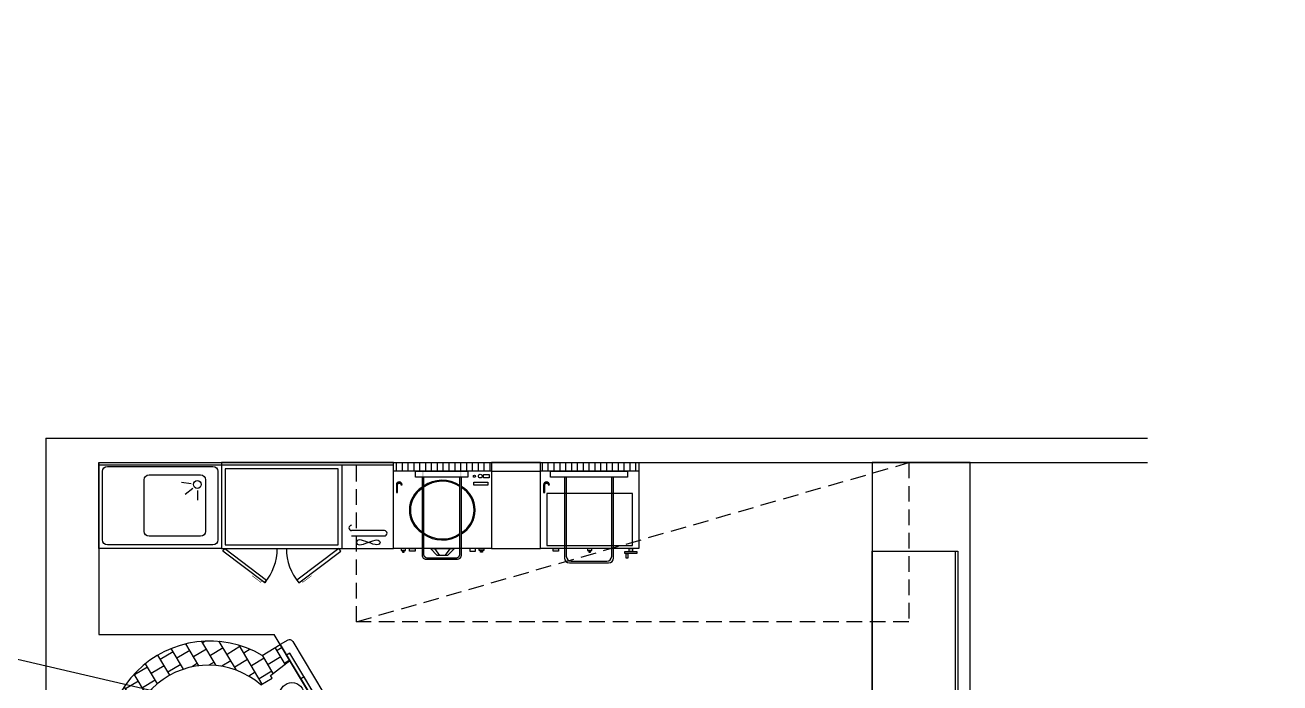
# Model space of a CAD drawing. Header units: millimetres. Extents: x 521598 to 528569, y -164711 to -162316.
# Drawn here: x 524061 to 525084, y -163768 to -163232 of the extents above; entities that cross this region are included whole.
import ezdxf

# ---------------------------------------------------------------- set-up
doc = ezdxf.new("R2010")
doc.units = ezdxf.units.MM
doc.linetypes.add('DASHED', pattern=[0.75, 0.5, -0.25])
doc.linetypes.add('HIDDENX2', pattern=[19.049999999999997, 12.7, -6.349999999999998])
doc.layers.add('002 Çizgi', color=7, linetype='Continuous')
doc.layers.add('S2000-002 Çizgi', color=7, linetype='Continuous')

# ---------------------------------------------------------------- blocks, each defined once
blk = doc.blocks.new('A$C06017225')
at = {"layer": 'S2000-002 Çizgi'}
h = blk.add_hatch(dxfattribs=at)
h.set_pattern_fill('AR-B88', color=256, scale=0.06, style=0)
h.set_pattern_definition([(0, (-8243.159079086074, 3900.02215062343), (0, 12.192), []), (90, (-8243.159079086074, 3900.02215062343), (-6.095999999999997, 12.192), [12.192, -12.192])])
h.paths.add_polyline_path([(43.988767518038, 27.13525971144691), (43.98876751803618, 10.00000096192571), (58.98876751803618, 10.00000096192616), (61.488767518038, 29.76524713212757), (63.98876751803618, 29.76524713212757), (63.98876751803618, 40.40644275845352, -6.342329219213232), (103.9887675180362, 40.40644275845352), (103.9887675180343, 29.76524713212802), (106.4887675180361, 29.76524713212757), (108.9887675180362, 10.00000096192525), (113.9887675180362, 10.00000096192525), (123.9887675180362, 10.00000096192525), (123.9887675180362, 27.13525971144782, 3.946618531262029)])
for p, q in [((63.98876751803618, 40.40644275845352), (63.98876751803618, 29.76524713212757)), ((103.9887675180362, 40.40644275845352), (103.9887675180362, 29.76524713212757)), ((43.988767518038, 27.13525971144736), (43.98876751803618, 10.00000096192571)), ((61.48876751803618, 29.76524713212757), (58.98876751803618, 10.00000096192525)), ((63.98876751803618, 29.76524713212757), (61.48876751803618, 29.76524713212757)), ((103.9887675180362, 29.76524713212757), (106.4887675180361, 29.76524713212757)), ((106.4887675180361, 29.76524713212757), (108.9887675180362, 10.00000096192525)), ((123.9887675180362, 27.13525971144782), (123.9887675180362, 10.00000096192525)), ((123.9887675180362, 10.00000096192525), (43.98876751803618, 10.00000096192525))]:
    blk.add_line(p, q, dxfattribs=at)
at = {"layer": 'S2000-002 Çizgi', "color": 4}
for p, q in [((43.98876751803618, 3.000000961925252), (43.98876751803618, 10.00000096192525)), ((120.9887675180361, 9.619247976e-07), (46.98876751803618, 9.619252523e-07)), ((123.9887675180362, 3.000000961924797), (123.9887675180362, 10.00000096192525))]:
    blk.add_line(p, q, dxfattribs=at)
for points in [[(53.98876751803618, 7.000000961925252), (113.9887675180362, 7.000000961925252), (113.9887675180362, 10.00000096192525), (53.98876751803618, 10.00000096192525)], [(76.48876751803618, 7.000000961925252), (91.4887675180362, 7.000000961925252), (91.4887675180362, 10.00000096192525), (76.48876751803618, 10.00000096192525)]]:
    blk.add_lwpolyline(points, close=True, dxfattribs=at)
at = {"layer": 'S2000-002 Çizgi'}
blk.add_circle((83.98876751803618, 23.00000096192525), 10, dxfattribs=at)
for centre, radius, start, end in [((83.98876751803618, 101.0000009619252), 84, 298.4368901488709, 241.563109851129), ((83.98876751803618, 102.2530271427185), 65, 287.9202131393425, 252.0797868606575), ((5.985026129696053, 101.0000009619252), 38.48212830448029, 302.7103555637847, 57.28964443621531)]:
    blk.add_arc(centre, radius, start, end, dxfattribs=at)
at = {"layer": 'S2000-002 Çizgi', "color": 4}
for centre, start, end in [((46.98876751803618, 3.000000961925252), 180, 270), ((120.9887675180361, 3.000000961924797), 270, 0)]:
    blk.add_arc(centre, 3, start, end, dxfattribs=at)
blk = doc.blocks.new('A$C703820CE')
at = {"layer": 'S2000-002 Çizgi'}
h = blk.add_hatch(dxfattribs=at)
h.set_pattern_fill('ANSI31', color=256, scale=1.5, angle=45, style=0)
h.set_pattern_definition([(90, (-4373.725447889785, -4973.821625107381), (-4.762499999999998, 9e-16), [])])
h.paths.add_polyline_path([(80.00001952437424, 71.70845547069939), (80.00001952437515, 78.7084554707003), (1.952437605723389e-05, 78.70845547069939), (1.95243769667286e-05, 71.70845547069939)])
for points in [[(55.41921321554901, 72.00000336484436), (54.21921321554873, 72.00000336484436), (54.21921321554873, 4.400003364843997, -0.4142135623730535), (51.01921321554846, 1.200003364844179), (27.81921321554955, 1.200003364844179, -0.4142135623730535), (24.61921321554883, 4.400003364843997), (24.61921321554928, 72.00000336484436), (23.41921321554855, 72.00000336484436), (23.41921321554901, 3.200003364844179, 0.4142135623730951), (26.61921321554883, 3.364844360476127e-06), (52.21921321554873, 3.364844360476127e-06, 0.4142135623730951), (55.41921321554901, 3.200003364844179)], [(2.442743834112207, 54.5061760807198), (3.442743834112207, 54.5061760807198), (3.442743834112207, 60.67958961733484, -1), (6.187479754986725, 60.67958961733484), (7.187479754986725, 60.67958961733575, 1), (2.442743834112207, 60.67958961733575)]]:
    blk.add_hatch(color=256, dxfattribs=at).paths.add_polyline_path(points)
for points in [[(19.41921321554901, 8.708455470699391), (1.952437605723389e-05, 8.708455470699391), (1.952437605723389e-05, 78.70845547069939), (80.00001952437424, 78.70845547069939), (80.00001952437424, 8.708455470699391), (59.41921321554901, 8.708455470699391)], [(62.30762283255035, 8.708455470699391), (17.69241621619994, 8.708455470699391)]]:
    blk.add_lwpolyline(points, dxfattribs=at)
for points in [[(80.00001952437424, 71.70845547069939), (1.952437605723389e-05, 71.70845547069939), (1.952437605723389e-05, 78.70845547069939), (80.00001952437424, 78.70845547069939)], [(18.10534797159062, 71.70845547069939), (60.7330784595074, 71.70845547069939), (60.7330784595074, 67.00000336484436), (18.10534797159062, 67.00000336484436)], [(65.71312206649463, 62.70046088904519), (77.01397641487574, 62.70046088904519), (77.01397641487574, 60.24143316256914), (65.71312206649463, 60.24143316256914)], [(73.40077131099906, 68.92487431533982), (78.09023943457805, 68.92487431533982), (78.09023943457805, 66.46584658886377), (73.40077131099906, 66.46584658886377)], [(9.9448888263546, 8.708455470699391), (6.299888826354163, 8.708455470699391), (6.299888826354163, 7.250455470698853), (9.9448888263546, 7.250455470698853)], [(8.851388826353741, 7.250455470699762), (7.393388826355022, 7.250455470699762), (7.393388826355022, 5.792455470700133), (8.851388826353741, 5.792455470700133)], [(17.69241621619994, 6.733942543998182), (13.13418908842732, 6.733942543998182), (13.13418908842732, 8.708455470699391), (17.69241621619994, 8.708455470699391)], [(30.30446957722097, 8.708455470699391), (49.69556947152932, 8.708455470699391), (44.21046330332547, 3.211079103998145), (35.80414261756277, 3.196479645721865)], [(33.77040502638783, 8.708455470699391), (46.22963402236246, 8.708455470699391), (41.9985772560035, 3.20723766857509), (38.00679376373455, 3.200305042671516)], [(62.30762283255035, 6.733942543998182), (66.86584996032298, 6.733942543998182), (66.86584996032298, 8.708455470699391), (62.30762283255035, 8.708455470699391)], [(70.0551502223957, 8.708455470699391), (73.70015022239613, 8.708455470699391), (73.70015022239613, 7.250455470698853), (70.0551502223957, 7.250455470698853)], [(71.14865022239655, 7.250455470699762), (72.60665022239527, 7.250455470699762), (72.60665022239527, 5.792455470700133), (71.14865022239655, 5.792455470700133)]]:
    blk.add_lwpolyline(points, close=True, dxfattribs=at)
for points in [[(3.442743834112207, 54.5061760807198), (3.442743834112207, 60.67958961733484, -0.9999999999999998), (6.187479754986725, 60.67958961733484), (7.187479754986725, 60.67958961733575, 1), (2.442743834112207, 60.67958961733484), (2.442743834112207, 54.5061760807198)], [(26.61921321554883, 3.364844360476127e-06), (52.21921321554873, 3.364844360476127e-06, 0.4142135623730951), (55.41921321554901, 3.200003364844179), (55.41921321554901, 67.00000336484436), (23.41921321554901, 67.00000336484436), (23.41921321554901, 3.200003364844179, 0.4142135623730951)], [(27.8192132155491, 1.200003364844179), (51.01921321554892, 1.200003364844179, 0.4142135623730951), (54.21921321554873, 4.400003364844906), (54.21921321554873, 67.00000336484436), (24.61921321554883, 67.00000336484436), (24.61921321554883, 4.400003364844906, 0.4142135623730951)]]:
    blk.add_lwpolyline(points, format="xyb", close=True, dxfattribs=at)
for centre, radius in [((66.02062247778531, 67.61851634200093), 0.8452933127409779), ((70.86382922681742, 67.77220456219902), 1.536898405283864)]:
    blk.add_circle(centre, radius, dxfattribs=at)
for centre, radius, start, end in [((39.88385826260992, 37.56676504952839), 26.80379192952236, 57.66791303578041, 124.7150689437365), ((39.88385826260992, 37.56676504952839), 26.00379192952236, 56.54517012927847, 125.9455477140805), ((35.07184219436249, 40.06676504952839), 21.99177586127488, 121.9962007411013, 238.0037992588987), ((34.93650530466903, 40.06676504952839), 21.05643897158132, 123.1595575406317, 236.8404424593684), ((44.45248822406666, 40.06676504952839), 22.23516196806542, 299.5521425265167, 60.4478574734833), ((44.56532502880236, 40.06676504952839), 21.32232516333005, 300.5998176782246, 59.40018232177542), ((39.88385826260992, 42.56676504952839), 26.00379192952236, 234.0544522859195, 303.4548298707215), ((39.88385826260992, 42.56676504952839), 26.80379192952236, 235.2849310562636, 302.3320869642196)]:
    blk.add_arc(centre, radius, start, end, dxfattribs=at)
blk = doc.blocks.new('A$C18192CE7')
at = {"layer": 'S2000-002 Çizgi'}
h = blk.add_hatch(dxfattribs=at)
h.set_pattern_fill('ANSI31', color=256, scale=1.5, angle=45, style=0)
h.set_pattern_definition([(90, (-4607.269616761787, -4982.415339934261), (-4.762499999999998, 9e-16), [])])
h.paths.add_polyline_path([(-1.387051906931447e-05, 74.70846108846628), (79.99998612947911, 74.70846108846628), (79.99998612947911, 81.70846108846628), (-1.387051906931447e-05, 81.70846108846627)])
h = blk.add_hatch(color=256, dxfattribs=at)
edge = h.paths.add_edge_path()
edge.add_line((2.44271043921708, 57.50618169848667), (3.44271043921708, 57.50618169848576))
edge.add_line((3.44271043921708, 57.50618169848576), (3.44271043921708, 63.67959523510081))
edge.add_ellipse((4.81507839965434, 63.67959523510081), major_axis=(-0.9704106911088428, 0.9704106911088424), ratio=0.9999999999989587, start_angle=-134.9999999999702, end_angle=45.0000000000299, ccw=False)
edge.add_line((6.187446360091599, 63.67959523510081), (7.187446360091599, 63.67959523510262))
edge.add_ellipse((4.81507839965434, 63.67959523510262), major_axis=(-1.677517472295607, 1.677517472295607), ratio=0.9999999999991386, start_angle=225.0000000000247, end_angle=405.0000000000247)
edge.add_line((2.44271043921708, 63.67959523510171), (2.44271043921708, 57.50618169848667))
for points in [[(19.41917982065388, 56.64771485513911), (20.91917982065388, 56.64771485513914), (20.91917982065388, 70.00000898261123), (19.41917982065388, 70.00000898261123)], [(59.41917982065389, 70.00000898261123), (57.91917982065388, 70.00000898261123), (57.91917982065388, 56.64771485513962), (59.41917982065388, 56.64771485513964)], [(19.41917982065388, 14.1729261730895), (20.91917982065388, 14.17292617308952), (20.91917982065388, 56.64771485513913), (19.41917982065388, 56.64771485513911)], [(20.91917982065388, 56.64771485513914), (19.41917982065388, 56.64771485513912), (19.41917982065388, 14.1729261730895), (20.91917982065388, 14.17292617308952)], [(59.41917982065387, 56.64771485513963), (57.91917982065388, 56.6477148551396), (57.91917982065388, 14.17292617309), (59.41917982065388, 14.17292617309002)]]:
    blk.add_hatch(color=256, dxfattribs=at).paths.add_polyline_path(points)
for points in [[(-1.387051906931447e-05, 81.70846108846627), (79.99998612947911, 81.70846108846627), (79.99998612947911, 11.70846108846627), (-1.387051906931447e-05, 11.70846108846627)], [(79.99998612947911, 74.70846108846627), (-1.387051906931447e-05, 74.70846108846627), (-1.387051906931447e-05, 81.70846108846627), (79.99998612947911, 81.70846108846627)], [(8.105314576695491, 74.70846108846627), (70.73304506461227, 74.70846108846627), (70.73304506461227, 70.00000898261123), (8.105314576695491, 70.00000898261123)], [(5.129565103422465, 14.17292617308931), (74.9230145489737, 14.17292617309022), (74.9230145489737, 56.64771485513984), (5.129565103422465, 56.64771485513893)], [(14.69238282130482, 9.733948161764147), (10.13415569353219, 9.733948161764147), (10.13415569353219, 11.70846108846627), (14.69238282130482, 11.70846108846627)], [(41.82248612948024, 11.70846108846627), (38.1774861294798, 11.70846108846627), (38.1774861294798, 10.25046108846573), (41.82248612948024, 10.25046108846573)], [(40.72898612947938, 10.25046108846664), (39.27098612948066, 10.25046108846664), (39.27098612948066, 8.792461088467007), (40.72898612947938, 8.792461088467007)], [(72.01224713610736, 11.70846108846627), (74.96423680587304, 11.70846108846627), (74.96423680587304, 9.451875036408182), (72.01224713610736, 9.451875036408182)], [(68.71295784435006, 9.451875036408182), (78.26352609763217, 9.451875036408182), (78.26352609763217, 7.716041378981117), (68.71295784435006, 7.716041378981117)], [(69.75483495140452, 7.716041378981117), (71.14401168045242, 7.716041378981117), (71.14401168045242, 3.897205801039945), (69.75483495140452, 3.897205801039945)]]:
    blk.add_lwpolyline(points, close=True, dxfattribs=at)
for points in [[(3.44271043921708, 57.50618169848576), (3.44271043921708, 63.67959523510081, -0.9999999999999998), (6.187446360091599, 63.67959523510081), (7.187446360091599, 63.67959523510262, 1), (2.44271043921708, 63.67959523510081), (2.44271043921708, 57.50618169848576)], [(23.41917982065388, 8.98261123438715e-06), (55.41917982065388, 8.98261123438715e-06, 0.4142135623730951), (59.41917982065388, 4.000008982611234), (59.41917982065388, 70.00000898261123), (19.41917982065388, 70.00000898261123), (19.41917982065388, 4.000008982611234, 0.4142135623730951)], [(24.91917982065388, 1.500008982611234), (53.91917982065388, 1.500008982611234, 0.4142135623730951), (57.91917982065388, 5.500008982611234), (57.91917982065388, 70.00000898261123), (20.91917982065388, 70.00000898261123), (20.91917982065388, 5.500008982611234, 0.4142135623730951)]]:
    blk.add_lwpolyline(points, format="xyb", close=True, dxfattribs=at)
blk = doc.blocks.new('A$Cfcd82702')
at = {"layer": '002 Çizgi', "color": 7}
for p, q in [((10.82556450937409, 64.97206075140275), (10.98896580876317, 65.70709688466741)), ((10.98896580876317, 64.2370246181381), (10.82556450937409, 64.97206075140275)), ((10.98896580876317, 65.70709688466741), (11.47916970681399, 66.34829861795879)), ((11.47916970681399, 63.59582288487582), (10.98896580876317, 64.2370246181381)), ((11.47916970681399, 66.34829861795879), (12.29617620364297, 66.80183155124541)), ((12.29617620364297, 63.14228995158919), (11.47916970681399, 63.59582288487582)), ((12.29617620364297, 66.80183155124541), (13.43998529901728, 66.973861284554)), ((13.43998529901728, 62.9702602182515), (12.29617620364297, 63.14228995158919)), ((13.43998529901728, 66.973861284554), (14.89698021824006, 66.80183155124541)), ((14.89698021824006, 63.14228995158919), (13.43998529901728, 62.9702602182515)), ((14.89698021824006, 66.80183155124541), (16.59907708654646, 66.34829861795879)), ((16.59907708654646, 63.59582288487582), (14.89698021824006, 63.14228995158919)), ((16.59907708654646, 66.34829861795879), (18.46457525400911, 65.70709688466741)), ((18.46457525400911, 64.2370246181381), (16.59907708654646, 63.59582288487582)), ((18.46457525400911, 65.70709688466741), (20.41177407128271, 64.97206075140275)), ((20.41177407128271, 64.97206075140275), (18.46457525400911, 64.2370246181381)), ((22.35897288855631, 65.70709688466741), (20.41177407128271, 64.97206075140275)), ((20.41177407128271, 64.97206075140275), (22.35897288855631, 64.2370246181381)), ((24.22447105625179, 66.34829861795879), (22.35897288855631, 65.70709688466741)), ((22.35897288855631, 64.2370246181381), (24.22447105625179, 63.59582288487582)), ((25.92656792455819, 66.80183155124541), (24.22447105625179, 66.34829861795879)), ((24.22447105625179, 63.59582288487582), (25.92656792455819, 63.14228995158919)), ((27.38356284366455, 66.973861284554), (25.92656792455819, 66.80183155124541)), ((25.92656792455819, 63.14228995158919), (27.38356284366455, 62.9702602182515)), ((28.52737193915527, 66.80183155124541), (27.38356284366455, 66.973861284554)), ((27.38356284366455, 62.9702602182515), (28.52737193915527, 63.14228995158919)), ((29.34437843586784, 66.34829861795879), (28.52737193915527, 66.80183155124541)), ((28.52737193915527, 63.14228995158919), (29.34437843586784, 63.59582288487582)), ((29.83458233403508, 65.70709688466741), (29.34437843586784, 66.34829861795879)), ((29.34437843586784, 63.59582288487582), (29.83458233403508, 64.2370246181381)), ((29.99798363330774, 64.97206075140275), (29.83458233403508, 65.70709688466741)), ((29.83458233403508, 64.2370246181381), (29.99798363330774, 64.97206075140275)), ((34.00313362362795, 59.66413573341561), (7.331335204304196, 59.66413573341561)), ((7.331335204304196, 55.31833174196072), (34.00313362362795, 55.31833174196072)), ((0, 2.000000000029104), (140, 2))]:
    blk.add_line(p, q, dxfattribs=at)
for points in [[(76.96333011006936, 97.81555649841903), (42.85284981143195, 72.04662881794502), (44.39898547239136, 70.0000000000291), (78.50946577091236, 95.76892768050311)], [(104.7952410280704, 97.81555649841903), (138.9057213267079, 72.04662881791592), (137.3595856657485, 70), (103.2491053672275, 95.76892768050311)], [(0, 70.0000000000291), (0, 2.91038304567337e-11), (140, 0), (140, 70)]]:
    blk.add_lwpolyline(points, close=True, dxfattribs=at)
at = {"layer": '002 Çizgi', "color": 7, "const_width": 0.4275}
for points in [[(74.71891989337746, 96.12000592116965), (73.72260178800207, 97.43883802485652), (68.0876433266094, 93.18188134164666), (66.64480795699637, 92.09188436798286)], [(107.0396512447624, 96.12000592116965), (108.0359693501377, 97.43883802485652), (113.6709278115304, 93.18188134164666), (115.1137631811434, 92.09188436798286)]]:
    blk.add_lwpolyline(points, dxfattribs=at)
at = {"layer": '002 Çizgi', "color": 7}
blk.add_lwpolyline([(42, 2.000000000029104), (42, 70.0000000000291)], dxfattribs=at)
at = {"layer": '002 Çizgi', "color": 7, "linetype": 'DASHED'}
blk.add_lwpolyline([(45, 5.000000000029104), (137, 5), (137, 67), (45, 67.0000000000291)], close=True, dxfattribs=at)
at = {"layer": '002 Çizgi', "color": 7}
for centre, radius, start, end in [((44.39898547239136, 70.0000000000291), 42.74999999999999, 0, 40.50921266671882), ((137.3595856657485, 70), 42.74999999999999, 139.4907873332812, 180), ((7.331335204304196, 57.49123373767361), 2.172901995734719, 90, 270), ((34.00313362362795, 53.14542974621872), 2.172901995727443, 270, 90)]:
    blk.add_arc(centre, radius, start, end, dxfattribs=at)
blk = doc.blocks.new('A$C9df424d0')
at = {"layer": 'S2000-002 Çizgi'}
for p, q in [((75.34232387633529, 52.76214201218681), (67.53061083774082, 53.87480981918634)), ((76.57250666682376, 48.95289981368114), (70.47481909708586, 43.94499640533468)), ((80.48116161802318, 47.28982143642497), (80.48116161802318, 39.39926440632553))]:
    blk.add_line(p, q, dxfattribs=at)
for points in [[(100, 0), (0, 0), (0, 70), (100, 70)], [(100, 68), (0, 68), (0, 70), (100, 70)]]:
    blk.add_lwpolyline(points, close=True, dxfattribs=at)
for points in [[(93, 3), (7, 3, -0.4142135623730919), (3, 7), (3, 63, -0.4142135623731057), (7, 67), (93, 67, -0.4142135623730951), (97, 63), (97, 7, -0.4142135623730844)], [(83, 10), (41, 10, -0.4142135623730951), (37, 14), (37, 56, -0.4142135623730951), (41, 60), (83, 60, -0.4142135623730951), (87, 56), (87, 14, -0.4142135623730951)]]:
    blk.add_lwpolyline(points, format="xyb", close=True, dxfattribs=at)
blk.add_circle((80.28579197765794, 52.25535656034481), 3.187919533039348, dxfattribs=at)

msp = doc.modelspace()

# ---------------------------------------------------------------- linework, layer by layer
at = {"ltscale": 3}
for p, q in [((521827.3894370818, -163232.3432617662), (527110.8233056944, -164457.4018659457)), ((524078.1689415175, -163568.741593378), (524975.7508476276, -163568.741593378)), ((524078.1689415175, -163568.741593378), (524078.1689415175, -164711.0689022001)), ((524121.1689415175, -163588.741593378), (524975.7508476276, -163588.741593378)), ((524121.1689415175, -163588.741593378), (524121.1689415175, -163728.741593378)), ((524121.1689415175, -163728.741593378), (524264.1689415175, -163728.741593378)), ((524315.1689415176, -163813.741593378), (524264.1689415175, -163728.741593378))]:
    msp.add_line(p, q, dxfattribs=at)
for points in [[(524441.1689415176, -163588.741593378), (524441.1689415176, -163658.741593378), (524481.1689415176, -163658.741593378), (524481.1689415176, -163588.741593378)], [(524481.1689415176, -163595.741593378), (524481.1689415176, -163588.741593378), (524441.1689415176, -163588.741593378), (524441.1689415176, -163595.741593378)], [(524751.1689415176, -163660.7415933781), (524821.1689415176, -163660.7415933781), (524821.1689415176, -163864.741593378), (524751.1689415176, -163864.741593378)], [(524819.1689415176, -163660.7415933781), (524821.1689415176, -163660.7415933781), (524821.1689415176, -163864.741593378), (524819.1689415176, -163864.741593378)]]:
    msp.add_lwpolyline(points, close=True, dxfattribs=at)
at = {"color": 8, "ltscale": 3}
msp.add_lwpolyline([(524831.1689415176, -163588.741593378), (524751.1689415176, -163588.741593378), (524751.1689415176, -164476.741593378), (524831.1689415176, -164476.741593378)], close=True, dxfattribs=at)
at = {"layer": 'S2000-002 Çizgi', "linetype": 'HIDDENX2'}
msp.add_line((524331.1689415176, -163718.341593378), (524781.1689415176, -163588.741593378), dxfattribs=at)
msp.add_lwpolyline([(524331.1689415176, -163588.741593378), (524781.1689415176, -163588.741593378), (524781.1689415176, -163718.341593378), (524331.1689415176, -163718.341593378)], close=True, dxfattribs=at)

# ---------------------------------------------------------------- block references
at = {"ltscale": 3}
msp.add_blockref('A$C9df424d0', (524121.1689415176, -163658.741593378), dxfattribs=at)
at = {"ltscale": 3, "rotation": 180}
msp.add_blockref('A$Cfcd82702', (524361.1689415176, -163588.741593378), dxfattribs=at)
at = {"layer": 'S2000-002 Çizgi'}
for name, p in [('A$C703820CE', (524361.1689219932, -163667.4500488487)), ('A$C18192CE7', (524481.1689553881, -163670.4500544664))]:
    msp.add_blockref(name, p, dxfattribs=at)
at = {"layer": 'S2000-002 Çizgi', "rotation": 120.9637565320683}
msp.add_blockref('A$C06017225', (524341.4557359911, -163838.1164093148), dxfattribs=at)

doc.saveas('drawing.dxf')
